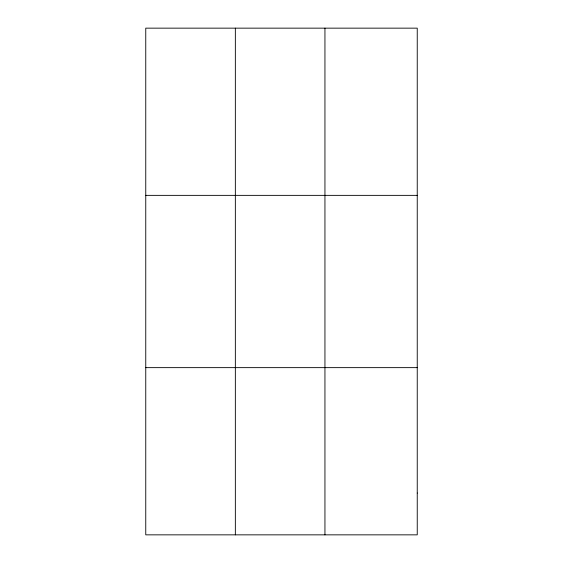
<?xml version="1.0" encoding="UTF-8"?>
<svg xmlns="http://www.w3.org/2000/svg" width="563" height="563" viewBox="0 0 563 563"><rect width="100%" height="100%" fill="white"/><g stroke="black" fill="none" stroke-linecap="round" stroke-linejoin="round"><path stroke-width="0.84" d="M235.348 534.85L235.348 28.15M324.942 534.85L324.942 28.15M145.754 195.361L417.246 195.361M145.754 367.639L417.246 367.639M417.246 493.047L417.246 534.85L145.754 534.85L145.754 28.15L417.246 28.15L417.246 493.047"/></g></svg>
